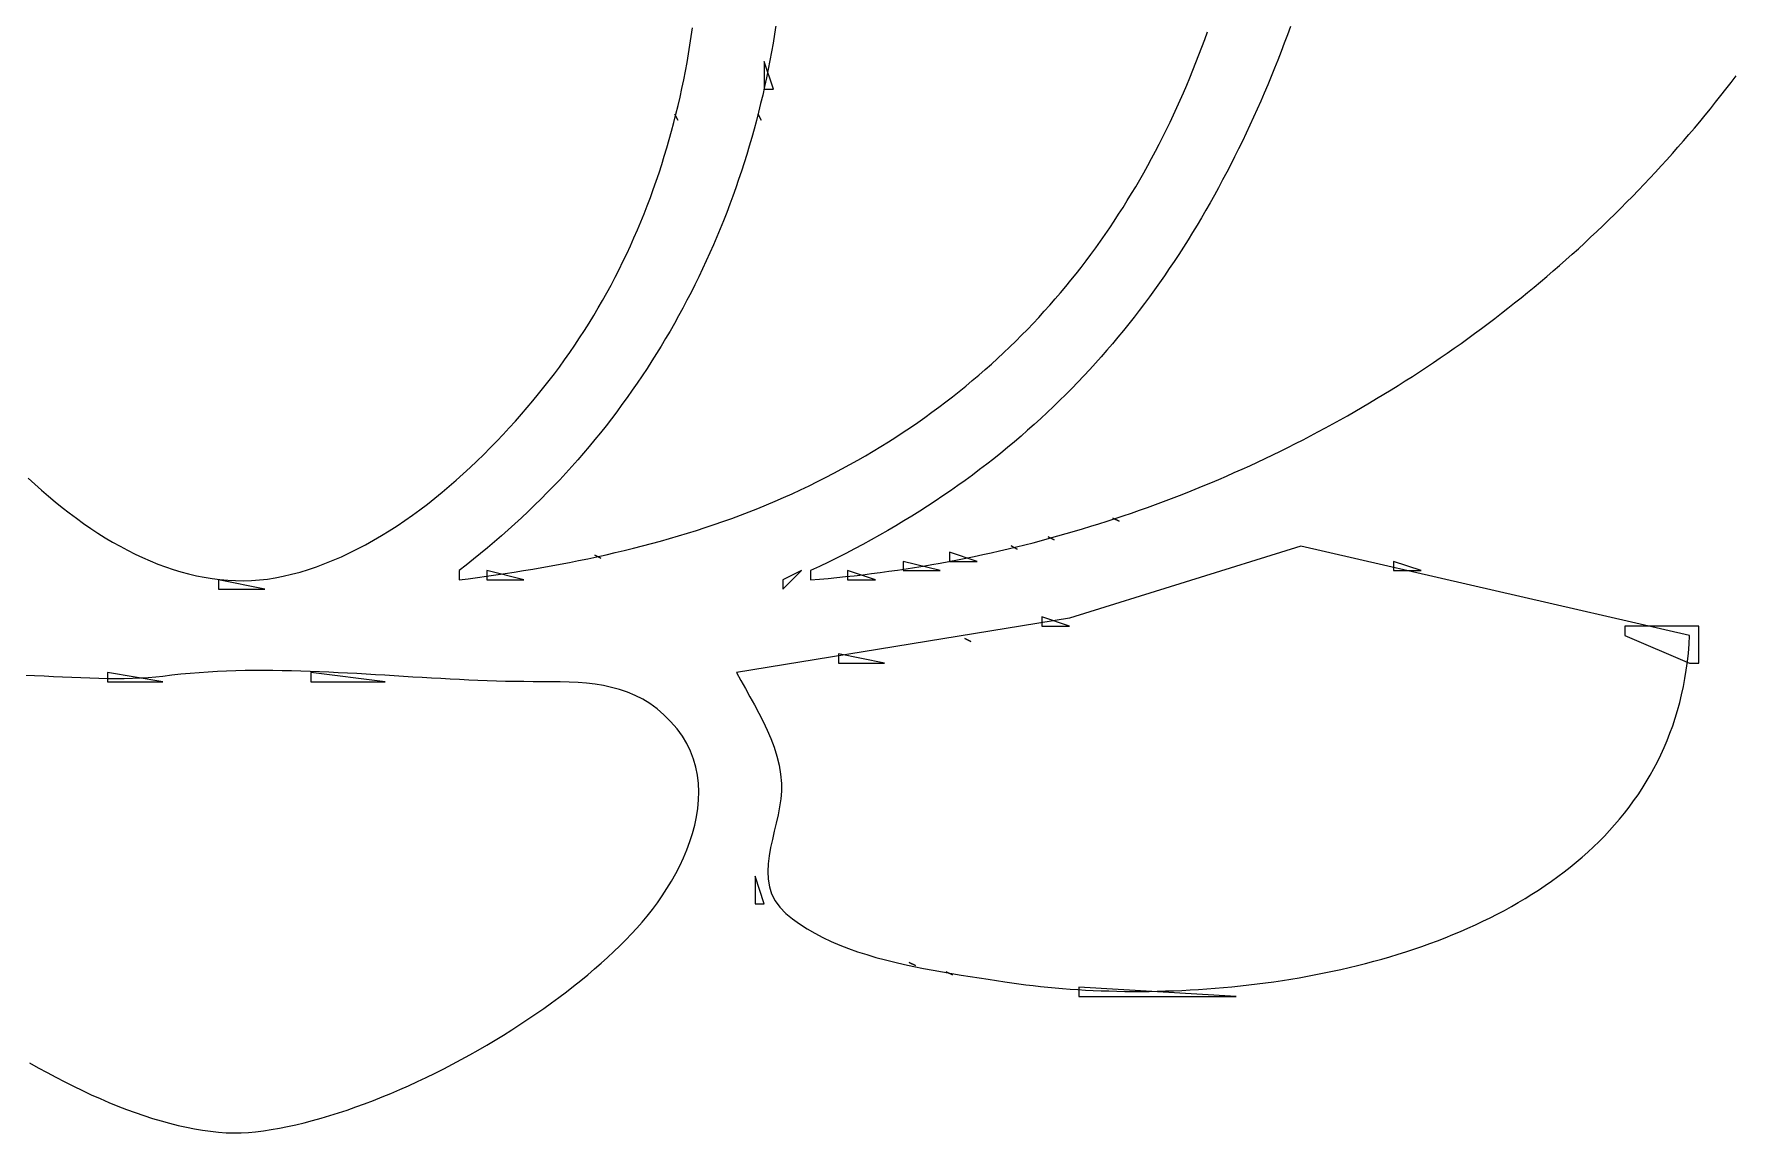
# Model space of a CAD drawing. Header units: millimetres. Extents: x 56222 to 3066687, y -650199 to -121287.
# Drawn here: x 140539.314 to 140542.596, y -185758.267 to -185756.149 of the extents above; entities that cross this region are included whole.
import ezdxf

# ---------------------------------------------------------------- set-up
doc = ezdxf.new("R2010")
doc.units = ezdxf.units.MM
doc.header["$MEASUREMENT"] = 0
doc.layers.add('$TD_AUDIT_GENERATED_(A0BDF17)', color=32, linetype='Continuous', lineweight=30)

msp = doc.modelspace()

# ---------------------------------------------------------------- linework, layer by layer
at = {"layer": '$TD_AUDIT_GENERATED_(A0BDF17)', "linetype": 'Continuous', "lineweight": 25, "ltscale": 2}
for p, q in [((140540.5793, -185756.1708), (140540.5819, -185756.154)), ((140540.5819, -185756.154), (140540.5844, -185756.1372)), ((140540.7424, -185756.1497), (140540.7396, -185756.1665)), ((140540.745, -185756.1328), (140540.7424, -185756.1497)), ((140541.5664, -185756.1746), (140541.5719, -185756.1598)), ((140541.5719, -185756.1598), (140541.5772, -185756.1449)), ((140541.7315, -185756.1507), (140541.7254, -185756.167)), ((140541.7375, -185756.1344), (140541.7315, -185756.1507)), ((140540.5736, -185756.2042), (140540.5765, -185756.1875)), ((140540.5765, -185756.1875), (140540.5793, -185756.1708)), ((140540.7366, -185756.1833), (140540.7335, -185756.2001)), ((140540.7396, -185756.1665), (140540.7366, -185756.1833)), ((140541.5551, -185756.2041), (140541.5608, -185756.1894)), ((140541.5608, -185756.1894), (140541.5664, -185756.1746)), ((140541.7192, -185756.1831), (140541.7129, -185756.1992)), ((140541.7254, -185756.167), (140541.7192, -185756.1831)), ((140540.5672, -185756.2375), (140540.5704, -185756.2209)), ((140540.5704, -185756.2209), (140540.5736, -185756.2042)), ((140540.7227, -185756.2022), (140540.7227, -185756.2557)), ((140540.7406, -185756.2557), (140540.7227, -185756.2022)), ((140540.7303, -185756.2168), (140540.7269, -185756.2335)), ((140540.7335, -185756.2001), (140540.7303, -185756.2168)), ((140541.5434, -185756.2333), (140541.5493, -185756.2187)), ((140541.5493, -185756.2187), (140541.5551, -185756.2041)), ((140541.7065, -185756.2152), (140541.7, -185756.2312)), ((140541.7129, -185756.1992), (140541.7065, -185756.2152)), ((140540.5601, -185756.2706), (140540.5637, -185756.254)), ((140540.5637, -185756.254), (140540.5672, -185756.2375)), ((140540.7233, -185756.2501), (140540.7195, -185756.2667)), ((140540.7227, -185756.2557), (140540.7406, -185756.2557)), ((140540.7269, -185756.2335), (140540.7233, -185756.2501)), ((140541.5311, -185756.2622), (140541.5373, -185756.2478)), ((140541.5373, -185756.2478), (140541.5434, -185756.2333)), ((140541.6934, -185756.247), (140541.6867, -185756.2628)), ((140541.7, -185756.2312), (140541.6934, -185756.247)), ((140542.5671, -185756.2678), (140542.577, -185756.2551)), ((140542.577, -185756.2551), (140542.5869, -185756.2423)), ((140542.5869, -185756.2423), (140542.5966, -185756.2294)), ((140540.5523, -185756.3034), (140540.5563, -185756.287)), ((140540.5563, -185756.287), (140540.5601, -185756.2706)), ((140540.7156, -185756.2832), (140540.7115, -185756.2997)), ((140540.7195, -185756.2667), (140540.7156, -185756.2832)), ((140541.5118, -185756.3051), (140541.5183, -185756.2909)), ((140541.5183, -185756.2909), (140541.5248, -185756.2766)), ((140541.5248, -185756.2766), (140541.5311, -185756.2622)), ((140541.6799, -185756.2784), (140541.673, -185756.294)), ((140541.6867, -185756.2628), (140541.6799, -185756.2784)), ((140542.547, -185756.2931), (140542.5571, -185756.2805)), ((140542.5571, -185756.2805), (140542.5671, -185756.2678)), ((140540.5438, -185756.3361), (140540.5482, -185756.3198)), ((140540.5482, -185756.3198), (140540.5523, -185756.3034)), ((140540.5502, -185756.3033), (140540.5562, -185756.3152)), ((140540.5562, -185756.3152), (140540.5502, -185756.3033)), ((140540.7073, -185756.3161), (140540.7029, -185756.3325)), ((140540.7115, -185756.2997), (140540.7073, -185756.3161)), ((140540.7108, -185756.3033), (140540.7168, -185756.3152)), ((140540.7168, -185756.3152), (140540.7108, -185756.3033)), ((140541.4982, -185756.3333), (140541.5051, -185756.3193)), ((140541.5051, -185756.3193), (140541.5118, -185756.3051)), ((140541.659, -185756.325), (140541.6518, -185756.3403)), ((140541.6661, -185756.3095), (140541.659, -185756.325)), ((140541.673, -185756.294), (140541.6661, -185756.3095)), ((140542.5162, -185756.3305), (140542.5265, -185756.3181)), ((140542.5265, -185756.3181), (140542.5368, -185756.3056)), ((140542.5368, -185756.3056), (140542.547, -185756.2931)), ((140540.5347, -185756.3685), (140540.5393, -185756.3523)), ((140540.5393, -185756.3523), (140540.5438, -185756.3361)), ((140540.6984, -185756.3488), (140540.6936, -185756.3651)), ((140540.7029, -185756.3325), (140540.6984, -185756.3488)), ((140541.4842, -185756.3613), (140541.4913, -185756.3474)), ((140541.4913, -185756.3474), (140541.4982, -185756.3333)), ((140541.6445, -185756.3556), (140541.6371, -185756.3707)), ((140541.6518, -185756.3403), (140541.6445, -185756.3556)), ((140542.4846, -185756.3672), (140542.4952, -185756.355)), ((140542.4952, -185756.355), (140542.5057, -185756.3428)), ((140542.5057, -185756.3428), (140542.5162, -185756.3305)), ((140540.5248, -185756.4007), (140540.5298, -185756.3846)), ((140540.5298, -185756.3846), (140540.5347, -185756.3685)), ((140540.6888, -185756.3813), (140540.6837, -185756.3975)), ((140540.6936, -185756.3651), (140540.6888, -185756.3813)), ((140541.4621, -185756.4027), (140541.4696, -185756.389)), ((140541.4696, -185756.389), (140541.477, -185756.3752)), ((140541.477, -185756.3752), (140541.4842, -185756.3613)), ((140541.6296, -185756.3858), (140541.622, -185756.4008)), ((140541.6371, -185756.3707), (140541.6296, -185756.3858)), ((140542.4632, -185756.3914), (140542.4739, -185756.3793)), ((140542.4739, -185756.3793), (140542.4846, -185756.3672)), ((140540.5142, -185756.4326), (140540.5196, -185756.4167)), ((140540.5196, -185756.4167), (140540.5248, -185756.4007)), ((140540.6785, -185756.4136), (140540.6732, -185756.4296)), ((140540.6837, -185756.3975), (140540.6785, -185756.4136)), ((140541.4468, -185756.4299), (140541.4545, -185756.4164)), ((140541.4545, -185756.4164), (140541.4621, -185756.4027)), ((140541.6143, -185756.4157), (140541.6065, -185756.4305)), ((140541.622, -185756.4008), (140541.6143, -185756.4157)), ((140542.4304, -185756.427), (140542.4414, -185756.4152)), ((140542.4414, -185756.4152), (140542.4523, -185756.4033)), ((140542.4523, -185756.4033), (140542.4632, -185756.3914)), ((140540.5029, -185756.4643), (140540.5086, -185756.4485)), ((140540.5086, -185756.4485), (140540.5142, -185756.4326)), ((140540.6676, -185756.4456), (140540.662, -185756.4615)), ((140540.6732, -185756.4296), (140540.6676, -185756.4456)), ((140541.4227, -185756.4702), (140541.4309, -185756.4568)), ((140541.4309, -185756.4568), (140541.4389, -185756.4434)), ((140541.4389, -185756.4434), (140541.4468, -185756.4299)), ((140541.5986, -185756.4453), (140541.5905, -185756.4599)), ((140541.6065, -185756.4305), (140541.5986, -185756.4453)), ((140542.397, -185756.462), (140542.4082, -185756.4504)), ((140542.4082, -185756.4504), (140542.4193, -185756.4387)), ((140542.4193, -185756.4387), (140542.4304, -185756.427)), ((140540.4908, -185756.4956), (140540.4969, -185756.48)), ((140540.4969, -185756.48), (140540.5029, -185756.4643)), ((140540.6561, -185756.4774), (140540.6501, -185756.4932)), ((140540.662, -185756.4615), (140540.6561, -185756.4774)), ((140541.406, -185756.4966), (140541.4144, -185756.4834)), ((140541.4144, -185756.4834), (140541.4227, -185756.4702)), ((140541.5741, -185756.4889), (140541.5657, -185756.5033)), ((140541.5824, -185756.4745), (140541.5741, -185756.4889)), ((140541.5905, -185756.4599), (140541.5824, -185756.4745)), ((140542.3628, -185756.4963), (140542.3743, -185756.4849)), ((140542.3743, -185756.4849), (140542.3856, -185756.4735)), ((140542.3856, -185756.4735), (140542.397, -185756.462)), ((140540.478, -185756.5267), (140540.4845, -185756.5112)), ((140540.4845, -185756.5112), (140540.4908, -185756.4956)), ((140540.644, -185756.5089), (140540.6376, -185756.5246)), ((140540.6501, -185756.4932), (140540.644, -185756.5089)), ((140541.3887, -185756.5227), (140541.3974, -185756.5097)), ((140541.3974, -185756.5097), (140541.406, -185756.4966)), ((140541.5572, -185756.5176), (140541.5486, -185756.5318)), ((140541.5657, -185756.5033), (140541.5572, -185756.5176)), ((140542.328, -185756.5299), (140542.3397, -185756.5188)), ((140542.3397, -185756.5188), (140542.3513, -185756.5076)), ((140542.3513, -185756.5076), (140542.3628, -185756.4963)), ((140540.4644, -185756.5575), (140540.4713, -185756.5421)), ((140540.4713, -185756.5421), (140540.478, -185756.5267)), ((140540.6311, -185756.5402), (140540.6245, -185756.5557)), ((140540.6376, -185756.5246), (140540.6311, -185756.5402)), ((140541.3617, -185756.5612), (140541.3709, -185756.5484)), ((140541.3709, -185756.5484), (140541.3799, -185756.5356)), ((140541.3799, -185756.5356), (140541.3887, -185756.5227)), ((140541.5399, -185756.5459), (140541.531, -185756.5599)), ((140541.5486, -185756.5318), (140541.5399, -185756.5459)), ((140542.2925, -185756.5629), (140542.3044, -185756.552)), ((140542.3044, -185756.552), (140542.3162, -185756.541)), ((140542.3162, -185756.541), (140542.328, -185756.5299)), ((140540.4426, -185756.603), (140540.45, -185756.5879)), ((140540.45, -185756.5879), (140540.4573, -185756.5727)), ((140540.4573, -185756.5727), (140540.4644, -185756.5575)), ((140540.6107, -185756.5866), (140540.6036, -185756.6019)), ((140540.6177, -185756.5712), (140540.6107, -185756.5866)), ((140540.6245, -185756.5557), (140540.6177, -185756.5712)), ((140541.3335, -185756.5989), (140541.3431, -185756.5864)), ((140541.3431, -185756.5864), (140541.3525, -185756.5738)), ((140541.3525, -185756.5738), (140541.3617, -185756.5612)), ((140541.513, -185756.5876), (140541.5037, -185756.6014)), ((140541.522, -185756.5738), (140541.513, -185756.5876)), ((140541.531, -185756.5599), (140541.522, -185756.5738)), ((140542.2563, -185756.5951), (140542.2684, -185756.5844)), ((140542.2684, -185756.5844), (140542.2805, -185756.5737)), ((140542.2805, -185756.5737), (140542.2925, -185756.5629)), ((140540.4271, -185756.633), (140540.4349, -185756.618)), ((140540.4349, -185756.618), (140540.4426, -185756.603)), ((140540.5963, -185756.6171), (140540.5889, -185756.6323)), ((140540.6036, -185756.6019), (140540.5963, -185756.6171)), ((140541.314, -185756.6235), (140541.3238, -185756.6113)), ((140541.3238, -185756.6113), (140541.3335, -185756.5989)), ((140541.4944, -185756.615), (140541.485, -185756.6286)), ((140541.5037, -185756.6014), (140541.4944, -185756.615)), ((140542.2195, -185756.6266), (140542.2319, -185756.6162)), ((140542.2319, -185756.6162), (140542.2441, -185756.6057)), ((140542.2441, -185756.6057), (140542.2563, -185756.5951)), ((140540.4108, -185756.6626), (140540.419, -185756.6478)), ((140540.419, -185756.6478), (140540.4271, -185756.633)), ((140540.5813, -185756.6473), (140540.5735, -185756.6623)), ((140540.5889, -185756.6323), (140540.5813, -185756.6473)), ((140541.2835, -185756.6598), (140541.2938, -185756.6478)), ((140541.2938, -185756.6478), (140541.304, -185756.6357)), ((140541.304, -185756.6357), (140541.314, -185756.6235)), ((140541.4754, -185756.642), (140541.4657, -185756.6554)), ((140541.485, -185756.6286), (140541.4754, -185756.642)), ((140542.1821, -185756.6574), (140542.1946, -185756.6472)), ((140542.1946, -185756.6472), (140542.2071, -185756.637)), ((140542.2071, -185756.637), (140542.2195, -185756.6266)), ((140540.3937, -185756.6918), (140540.4023, -185756.6772)), ((140540.4023, -185756.6772), (140540.4108, -185756.6626)), ((140540.5656, -185756.6773), (140540.5575, -185756.6921)), ((140540.5735, -185756.6623), (140540.5656, -185756.6773)), ((140541.2518, -185756.6953), (140541.2625, -185756.6836)), ((140541.2625, -185756.6836), (140541.2731, -185756.6717)), ((140541.2731, -185756.6717), (140541.2835, -185756.6598)), ((140541.4458, -185756.6818), (140541.4357, -185756.6949)), ((140541.4558, -185756.6686), (140541.4458, -185756.6818)), ((140541.4657, -185756.6554), (140541.4558, -185756.6686)), ((140542.144, -185756.6875), (140542.1568, -185756.6775)), ((140542.1568, -185756.6775), (140542.1695, -185756.6675)), ((140542.1695, -185756.6675), (140542.1821, -185756.6574)), ((140540.3757, -185756.7206), (140540.3848, -185756.7062)), ((140540.3848, -185756.7062), (140540.3937, -185756.6918)), ((140540.5493, -185756.7069), (140540.5409, -185756.7216)), ((140540.5575, -185756.6921), (140540.5493, -185756.7069)), ((140541.2187, -185756.7298), (140541.2299, -185756.7184)), ((140541.2299, -185756.7184), (140541.2409, -185756.7069)), ((140541.2409, -185756.7069), (140541.2518, -185756.6953)), ((140541.4255, -185756.7078), (140541.4152, -185756.7207)), ((140541.4357, -185756.6949), (140541.4255, -185756.7078)), ((140542.0924, -185756.7264), (140542.1054, -185756.7168)), ((140542.1054, -185756.7168), (140542.1183, -185756.7071)), ((140542.1183, -185756.7071), (140542.1312, -185756.6973)), ((140542.1312, -185756.6973), (140542.144, -185756.6875)), ((140540.3474, -185756.7631), (140540.357, -185756.7491)), ((140540.357, -185756.7491), (140540.3665, -185756.7349)), ((140540.3665, -185756.7349), (140540.3757, -185756.7206)), ((140540.5236, -185756.7507), (140540.5148, -185756.7651)), ((140540.5323, -185756.7361), (140540.5236, -185756.7507)), ((140540.5409, -185756.7216), (140540.5323, -185756.7361)), ((140541.1959, -185756.7523), (140541.2074, -185756.7411)), ((140541.2074, -185756.7411), (140541.2187, -185756.7298)), ((140541.394, -185756.7461), (140541.3833, -185756.7587)), ((140541.4047, -185756.7335), (140541.394, -185756.7461)), ((140541.4152, -185756.7207), (140541.4047, -185756.7335)), ((140542.0529, -185756.7547), (140542.0662, -185756.7454)), ((140542.0662, -185756.7454), (140542.0793, -185756.7359)), ((140542.0793, -185756.7359), (140542.0924, -185756.7264)), ((140540.3274, -185756.791), (140540.3375, -185756.7771)), ((140540.3375, -185756.7771), (140540.3474, -185756.7631)), ((140540.5057, -185756.7794), (140540.4965, -185756.7936)), ((140540.5148, -185756.7651), (140540.5057, -185756.7794)), ((140541.1605, -185756.7853), (140541.1724, -185756.7744)), ((140541.1724, -185756.7744), (140541.1842, -185756.7634)), ((140541.1842, -185756.7634), (140541.1959, -185756.7523)), ((140541.3613, -185756.7836), (140541.3502, -185756.7959)), ((140541.3724, -185756.7712), (140541.3613, -185756.7836)), ((140541.3833, -185756.7587), (140541.3724, -185756.7712)), ((140541.9995, -185756.7913), (140542.0129, -185756.7823)), ((140542.0129, -185756.7823), (140542.0263, -185756.7732)), ((140542.0263, -185756.7732), (140542.0397, -185756.764)), ((140542.0397, -185756.764), (140542.0529, -185756.7547)), ((140540.2977, -185756.8299), (140540.3079, -185756.8168)), ((140540.3079, -185756.8168), (140540.3178, -185756.8039)), ((140540.3178, -185756.8039), (140540.3274, -185756.791)), ((140540.4872, -185756.8078), (140540.4777, -185756.8219)), ((140540.4965, -185756.7936), (140540.4872, -185756.8078)), ((140541.1111, -185756.8278), (140541.1237, -185756.8173)), ((140541.1237, -185756.8173), (140541.1361, -185756.8068)), ((140541.1361, -185756.8068), (140541.1484, -185756.7961)), ((140541.1484, -185756.7961), (140541.1605, -185756.7853)), ((140541.3389, -185756.808), (140541.3274, -185756.8201)), ((140541.3502, -185756.7959), (140541.3389, -185756.808)), ((140541.945, -185756.8265), (140541.9587, -185756.8179)), ((140541.9587, -185756.8179), (140541.9724, -185756.8091)), ((140541.9724, -185756.8091), (140541.986, -185756.8003)), ((140541.986, -185756.8003), (140541.9995, -185756.7913)), ((140540.2764, -185756.856), (140540.2872, -185756.8429)), ((140540.2872, -185756.8429), (140540.2977, -185756.8299)), ((140540.4582, -185756.8497), (140540.4482, -185756.8635)), ((140540.468, -185756.8358), (140540.4582, -185756.8497)), ((140540.4777, -185756.8219), (140540.468, -185756.8358)), ((140541.0724, -185756.8584), (140541.0854, -185756.8483)), ((140541.0854, -185756.8483), (140541.0983, -185756.8381)), ((140541.0983, -185756.8381), (140541.1111, -185756.8278)), ((140541.3041, -185756.844), (140541.2922, -185756.8557)), ((140541.3158, -185756.8321), (140541.3041, -185756.844)), ((140541.3274, -185756.8201), (140541.3158, -185756.8321)), ((140541.9035, -185756.852), (140541.9174, -185756.8436)), ((140541.9174, -185756.8436), (140541.9312, -185756.8351)), ((140541.9312, -185756.8351), (140541.945, -185756.8265)), ((140540.2427, -185756.8953), (140540.2542, -185756.8822)), ((140540.2542, -185756.8822), (140540.2654, -185756.8691)), ((140540.2654, -185756.8691), (140540.2764, -185756.856)), ((140540.4381, -185756.8771), (140540.4278, -185756.8907)), ((140540.4482, -185756.8635), (140540.4381, -185756.8771)), ((140541.0322, -185756.8881), (140541.0458, -185756.8783)), ((140541.0458, -185756.8783), (140541.0591, -185756.8684)), ((140541.0591, -185756.8684), (140541.0724, -185756.8584)), ((140541.268, -185756.8789), (140541.2556, -185756.8904)), ((140541.2801, -185756.8674), (140541.268, -185756.8789)), ((140541.2922, -185756.8557), (140541.2801, -185756.8674)), ((140541.8474, -185756.8848), (140541.8615, -185756.8767)), ((140541.8615, -185756.8767), (140541.8756, -185756.8686)), ((140541.8756, -185756.8686), (140541.8896, -185756.8603)), ((140541.8896, -185756.8603), (140541.9035, -185756.852)), ((140540.2189, -185756.9213), (140540.2309, -185756.9083)), ((140540.2309, -185756.9083), (140540.2427, -185756.8953)), ((140540.4174, -185756.9042), (140540.4068, -185756.9176)), ((140540.4278, -185756.8907), (140540.4174, -185756.9042)), ((140540.9906, -185756.9167), (140541.0046, -185756.9073)), ((140541.0046, -185756.9073), (140541.0185, -185756.8977)), ((140541.0185, -185756.8977), (140541.0322, -185756.8881)), ((140541.2305, -185756.913), (140541.2178, -185756.9242)), ((140541.2432, -185756.9018), (140541.2305, -185756.913)), ((140541.2556, -185756.8904), (140541.2432, -185756.9018)), ((140541.776, -185756.9237), (140541.7903, -185756.9161)), ((140541.7903, -185756.9161), (140541.8047, -185756.9084)), ((140541.8047, -185756.9084), (140541.819, -185756.9006)), ((140541.819, -185756.9006), (140541.8332, -185756.8927)), ((140541.8332, -185756.8927), (140541.8474, -185756.8848)), ((140540.1815, -185756.9597), (140540.1942, -185756.947)), ((140540.1942, -185756.947), (140540.2067, -185756.9342)), ((140540.2067, -185756.9342), (140540.2189, -185756.9213)), ((140540.3851, -185756.944), (140540.374, -185756.9571)), ((140540.396, -185756.9308), (140540.3851, -185756.944)), ((140540.4068, -185756.9176), (140540.396, -185756.9308)), ((140540.9327, -185756.9531), (140540.9475, -185756.9442)), ((140540.9475, -185756.9442), (140540.962, -185756.9351)), ((140540.962, -185756.9351), (140540.9764, -185756.926)), ((140540.9764, -185756.926), (140540.9906, -185756.9167)), ((140541.1918, -185756.9461), (140541.1785, -185756.9569)), ((140541.2049, -185756.9352), (140541.1918, -185756.9461)), ((140541.2178, -185756.9242), (140541.2049, -185756.9352)), ((140541.7178, -185756.9532), (140541.7324, -185756.9459)), ((140541.7324, -185756.9459), (140541.747, -185756.9386)), ((140541.747, -185756.9386), (140541.7615, -185756.9312)), ((140541.7615, -185756.9312), (140541.776, -185756.9237)), ((140540.1555, -185756.9846), (140540.1686, -185756.9722)), ((140540.1686, -185756.9722), (140540.1815, -185756.9597)), ((140540.3628, -185756.97), (140540.3514, -185756.9829)), ((140540.374, -185756.9571), (140540.3628, -185756.97)), ((140540.8722, -185756.9875), (140540.8876, -185756.9791)), ((140540.8876, -185756.9791), (140540.9028, -185756.9706)), ((140540.9028, -185756.9706), (140540.9179, -185756.9619)), ((140540.9179, -185756.9619), (140540.9327, -185756.9531)), ((140541.1516, -185756.9783), (140541.1379, -185756.9888)), ((140541.1652, -185756.9677), (140541.1516, -185756.9783)), ((140541.1785, -185756.9569), (140541.1652, -185756.9677)), ((140541.644, -185756.9879), (140541.6588, -185756.9812)), ((140541.6588, -185756.9812), (140541.6736, -185756.9743)), ((140541.6736, -185756.9743), (140541.6884, -185756.9674)), ((140541.6884, -185756.9674), (140541.7031, -185756.9603)), ((140541.7031, -185756.9603), (140541.7178, -185756.9532)), ((140539.303, -185757.005), (140539.3159, -185757.0169)), ((140540.115, -185757.0208), (140540.1287, -185757.0089)), ((140540.1287, -185757.0089), (140540.1422, -185756.9969)), ((140540.1422, -185756.9969), (140540.1555, -185756.9846)), ((140540.3281, -185757.0082), (140540.3163, -185757.0207)), ((140540.3398, -185756.9956), (140540.3281, -185757.0082)), ((140540.3514, -185756.9829), (140540.3398, -185756.9956)), ((140540.8089, -185757.0199), (140540.825, -185757.012)), ((140540.825, -185757.012), (140540.8409, -185757.0039)), ((140540.8409, -185757.0039), (140540.8566, -185756.9958)), ((140540.8566, -185756.9958), (140540.8722, -185756.9875)), ((140541.11, -185757.0095), (140541.0959, -185757.0196)), ((140541.1241, -185756.9992), (140541.11, -185757.0095)), ((140541.1379, -185756.9888), (140541.1241, -185756.9992)), ((140541.5688, -185757.0203), (140541.584, -185757.014)), ((140541.584, -185757.014), (140541.599, -185757.0077)), ((140541.599, -185757.0077), (140541.6141, -185757.0012)), ((140541.6141, -185757.0012), (140541.629, -185756.9946)), ((140541.629, -185756.9946), (140541.644, -185756.9879)), ((140539.3159, -185757.0169), (140539.3289, -185757.0286)), ((140539.3289, -185757.0286), (140539.3421, -185757.04)), ((140539.3421, -185757.04), (140539.3554, -185757.0511)), ((140540.0729, -185757.0551), (140540.0871, -185757.0439)), ((140540.0871, -185757.0439), (140540.1012, -185757.0325)), ((140540.1012, -185757.0325), (140540.115, -185757.0208)), ((140540.2921, -185757.0454), (140540.2798, -185757.0576)), ((140540.3042, -185757.0331), (140540.2921, -185757.0454)), ((140540.3163, -185757.0207), (140540.3042, -185757.0331)), ((140540.7434, -185757.0498), (140540.7599, -185757.0426)), ((140540.7599, -185757.0426), (140540.7762, -185757.0353)), ((140540.7762, -185757.0353), (140540.7927, -185757.0276)), ((140540.7927, -185757.0276), (140540.8089, -185757.0199)), ((140541.067, -185757.0396), (140541.0523, -185757.0495)), ((140541.0815, -185757.0297), (140541.067, -185757.0396)), ((140541.0959, -185757.0196), (140541.0815, -185757.0297)), ((140541.4925, -185757.0503), (140541.5079, -185757.0445)), ((140541.5079, -185757.0445), (140541.5232, -185757.0386)), ((140541.5232, -185757.0386), (140541.5384, -185757.0326)), ((140541.5384, -185757.0326), (140541.5537, -185757.0265)), ((140541.5537, -185757.0265), (140541.5688, -185757.0203)), ((140539.3554, -185757.0511), (140539.3688, -185757.0619)), ((140539.3688, -185757.0619), (140539.3823, -185757.0724)), ((140539.3823, -185757.0724), (140539.396, -185757.0826)), ((140540.0293, -185757.0869), (140540.044, -185757.0766)), ((140540.044, -185757.0766), (140540.0585, -185757.066)), ((140540.0585, -185757.066), (140540.0729, -185757.0551)), ((140540.2673, -185757.0697), (140540.2546, -185757.0816)), ((140540.2798, -185757.0576), (140540.2673, -185757.0697)), ((140540.6599, -185757.0828), (140540.6767, -185757.0766)), ((140540.6767, -185757.0766), (140540.6935, -185757.0702)), ((140540.6935, -185757.0702), (140540.7102, -185757.0636)), ((140540.7102, -185757.0636), (140540.7269, -185757.0568)), ((140540.7269, -185757.0568), (140540.7434, -185757.0498)), ((140541.0074, -185757.0783), (140540.992, -185757.0877)), ((140541.0225, -185757.0688), (140541.0074, -185757.0783)), ((140541.0375, -185757.0592), (140541.0225, -185757.0688)), ((140541.0523, -185757.0495), (140541.0375, -185757.0592)), ((140541.3994, -185757.0831), (140541.415, -185757.0779)), ((140541.415, -185757.0779), (140541.4306, -185757.0726)), ((140541.4306, -185757.0726), (140541.4462, -185757.0672)), ((140541.4462, -185757.0672), (140541.4617, -185757.0616)), ((140541.4617, -185757.0616), (140541.4771, -185757.056)), ((140541.4771, -185757.056), (140541.4925, -185757.0503)), ((140539.396, -185757.0826), (140539.4098, -185757.0925)), ((140539.4098, -185757.0925), (140539.4237, -185757.1021)), ((140539.4237, -185757.1021), (140539.4377, -185757.1113)), ((140539.4377, -185757.1113), (140539.4518, -185757.1201)), ((140539.9844, -185757.116), (140539.9995, -185757.1066)), ((140539.9995, -185757.1066), (140540.0145, -185757.097)), ((140540.0145, -185757.097), (140540.0293, -185757.0869)), ((140540.2289, -185757.1051), (140540.2158, -185757.1167)), ((140540.2418, -185757.0934), (140540.2289, -185757.1051)), ((140540.2546, -185757.0816), (140540.2418, -185757.0934)), ((140540.5573, -185757.1166), (140540.5745, -185757.1114)), ((140540.5745, -185757.1114), (140540.5917, -185757.106)), ((140540.5917, -185757.106), (140540.6088, -185757.1005)), ((140540.6088, -185757.1005), (140540.6259, -185757.0947)), ((140540.6259, -185757.0947), (140540.6429, -185757.0889)), ((140540.6429, -185757.0889), (140540.6599, -185757.0828)), ((140540.9608, -185757.1062), (140540.945, -185757.1152)), ((140540.9765, -185757.097), (140540.9608, -185757.1062)), ((140540.992, -185757.0877), (140540.9765, -185757.097)), ((140541.2889, -185757.1167), (140541.3048, -185757.1122)), ((140541.3048, -185757.1122), (140541.3207, -185757.1076)), ((140541.3207, -185757.1076), (140541.3365, -185757.1029)), ((140541.3365, -185757.1029), (140541.3523, -185757.0981)), ((140541.3523, -185757.0981), (140541.368, -185757.0932)), ((140541.368, -185757.0932), (140541.3838, -185757.0882)), ((140541.3838, -185757.0882), (140541.3994, -185757.0831)), ((140541.3948, -185757.0824), (140541.4067, -185757.0883)), ((140541.4067, -185757.0883), (140541.3948, -185757.0824)), ((140539.4518, -185757.1201), (140539.466, -185757.1286)), ((140539.466, -185757.1286), (140539.4803, -185757.1366)), ((140539.4803, -185757.1366), (140539.4946, -185757.1443)), ((140539.4946, -185757.1443), (140539.5091, -185757.1516)), ((140539.9227, -185757.1494), (140539.9383, -185757.1417)), ((140539.9383, -185757.1417), (140539.9538, -185757.1335)), ((140539.9538, -185757.1335), (140539.9691, -185757.1249)), ((140539.9691, -185757.1249), (140539.9844, -185757.116)), ((140540.1891, -185757.1395), (140540.1755, -185757.1507)), ((140540.2025, -185757.1281), (140540.1891, -185757.1395)), ((140540.2158, -185757.1167), (140540.2025, -185757.1281)), ((140540.4352, -185757.1488), (140540.4527, -185757.1446)), ((140540.4527, -185757.1446), (140540.4703, -185757.1403)), ((140540.4703, -185757.1403), (140540.4878, -185757.1359)), ((140540.4878, -185757.1359), (140540.5052, -185757.1313)), ((140540.5052, -185757.1313), (140540.5226, -185757.1265)), ((140540.5226, -185757.1265), (140540.54, -185757.1216)), ((140540.54, -185757.1216), (140540.5573, -185757.1166)), ((140540.8964, -185757.1417), (140540.8799, -185757.1503)), ((140540.9128, -185757.133), (140540.8964, -185757.1417)), ((140540.929, -185757.1242), (140540.9128, -185757.133)), ((140540.945, -185757.1152), (140540.929, -185757.1242)), ((140541.1602, -185757.149), (140541.1764, -185757.1454)), ((140541.1764, -185757.1454), (140541.1926, -185757.1416)), ((140541.1926, -185757.1416), (140541.2087, -185757.1377)), ((140541.1985, -185757.1359), (140541.2104, -185757.1419)), ((140541.2104, -185757.1419), (140541.1985, -185757.1359)), ((140541.2087, -185757.1377), (140541.2248, -185757.1337)), ((140541.2248, -185757.1337), (140541.2409, -185757.1296)), ((140541.2409, -185757.1296), (140541.2569, -185757.1254)), ((140541.2569, -185757.1254), (140541.2729, -185757.1211)), ((140541.2699, -185757.1181), (140541.2818, -185757.124)), ((140541.2818, -185757.124), (140541.2699, -185757.1181)), ((140541.2729, -185757.1211), (140541.2889, -185757.1167)), ((140541.7576, -185757.1363), (140541.3115, -185757.275)), ((140542.507, -185757.3084), (140541.7576, -185757.1363)), ((140539.5091, -185757.1516), (140539.5237, -185757.1584)), ((140539.5237, -185757.1584), (140539.5383, -185757.1648)), ((140539.5383, -185757.1648), (140539.553, -185757.1708)), ((140539.553, -185757.1708), (140539.5677, -185757.1763)), ((140539.5677, -185757.1763), (140539.5826, -185757.1813)), ((140539.8434, -185757.1814), (140539.8594, -185757.1759)), ((140539.8594, -185757.1759), (140539.8754, -185757.17)), ((140539.8754, -185757.17), (140539.8913, -185757.1636)), ((140539.8913, -185757.1636), (140539.907, -185757.1568)), ((140539.907, -185757.1568), (140539.9227, -185757.1494)), ((140540.1479, -185757.1727), (140540.1339, -185757.1835)), ((140540.1618, -185757.1617), (140540.1479, -185757.1727)), ((140540.1755, -185757.1507), (140540.1618, -185757.1617)), ((140540.276, -185757.1805), (140540.2937, -185757.1775)), ((140540.2937, -185757.1775), (140540.3115, -185757.1743)), ((140540.3115, -185757.1743), (140540.3292, -185757.171)), ((140540.3292, -185757.171), (140540.3469, -185757.1676)), ((140540.3469, -185757.1676), (140540.3646, -185757.1641)), ((140540.3646, -185757.1641), (140540.3823, -185757.1605)), ((140540.3823, -185757.1605), (140540.3999, -185757.1567)), ((140540.3956, -185757.1538), (140540.4075, -185757.1597)), ((140540.4075, -185757.1597), (140540.3956, -185757.1538)), ((140540.3999, -185757.1567), (140540.4176, -185757.1528)), ((140540.4176, -185757.1528), (140540.4352, -185757.1488)), ((140540.8292, -185757.1754), (140540.8119, -185757.1835)), ((140540.8463, -185757.1671), (140540.8292, -185757.1754)), ((140540.8632, -185757.1588), (140540.8463, -185757.1671)), ((140540.8799, -185757.1503), (140540.8632, -185757.1588)), ((140540.9903, -185757.1657), (140540.9903, -185757.1835)), ((140541.0617, -185757.1835), (140540.9903, -185757.1657)), ((140540.996, -185757.1799), (140541.0126, -185757.1773)), ((140541.0126, -185757.1773), (140541.0291, -185757.1746)), ((140541.0291, -185757.1746), (140541.0456, -185757.1718)), ((140541.0456, -185757.1718), (140541.0621, -185757.1689)), ((140541.0621, -185757.1689), (140541.0785, -185757.1658)), ((140541.0785, -185757.1658), (140541.0949, -185757.1627)), ((140541.0796, -185757.1478), (140541.0796, -185757.1657)), ((140541.1331, -185757.1657), (140541.0796, -185757.1478)), ((140541.0796, -185757.1657), (140541.1331, -185757.1657)), ((140541.0949, -185757.1627), (140541.1113, -185757.1594)), ((140541.1113, -185757.1594), (140541.1276, -185757.1561)), ((140541.1276, -185757.1561), (140541.1439, -185757.1526)), ((140541.1439, -185757.1526), (140541.1602, -185757.149)), ((140541.936, -185757.1657), (140541.936, -185757.1835)), ((140541.9895, -185757.1835), (140541.936, -185757.1657)), ((140539.5826, -185757.1813), (140539.5975, -185757.1858)), ((140539.5975, -185757.1858), (140539.6124, -185757.1898)), ((140539.6124, -185757.1898), (140539.6274, -185757.1933)), ((140539.6274, -185757.1933), (140539.6425, -185757.1963)), ((140539.6425, -185757.1963), (140539.6576, -185757.1987)), ((140539.6576, -185757.1987), (140539.6727, -185757.2006)), ((140539.67, -185757.2013), (140539.67, -185757.2192)), ((140539.7592, -185757.2192), (140539.67, -185757.2013)), ((140539.6727, -185757.2006), (140539.6879, -185757.202)), ((140539.6879, -185757.202), (140539.7031, -185757.2027)), ((140539.7031, -185757.2027), (140539.7184, -185757.2029)), ((140539.7184, -185757.2029), (140539.7337, -185757.2024)), ((140539.7337, -185757.2024), (140539.7489, -185757.2014)), ((140539.7489, -185757.2014), (140539.7643, -185757.1997)), ((140539.7643, -185757.1997), (140539.7796, -185757.1974)), ((140539.7796, -185757.1974), (140539.7949, -185757.1944)), ((140539.7949, -185757.1944), (140539.8111, -185757.1906)), ((140539.8111, -185757.1906), (140539.8273, -185757.1862)), ((140539.8273, -185757.1862), (140539.8434, -185757.1814)), ((140540.1339, -185757.1835), (140540.1339, -185757.2013)), ((140540.1339, -185757.2013), (140540.1516, -185757.1991)), ((140540.1516, -185757.1991), (140540.1694, -185757.1967)), ((140540.1694, -185757.1967), (140540.1871, -185757.1942)), ((140540.1871, -185757.1942), (140540.2049, -185757.1917)), ((140540.1874, -185757.1835), (140540.1874, -185757.2013)), ((140540.2588, -185757.2013), (140540.1874, -185757.1835)), ((140540.1874, -185757.2013), (140540.2588, -185757.2013)), ((140540.2049, -185757.1917), (140540.2227, -185757.189)), ((140540.2227, -185757.189), (140540.2404, -185757.1863)), ((140540.2404, -185757.1863), (140540.2582, -185757.1835)), ((140540.2582, -185757.1835), (140540.276, -185757.1805)), ((140540.7941, -185757.1835), (140540.7584, -185757.2013)), ((140540.7584, -185757.2192), (140540.7941, -185757.1835)), ((140540.7584, -185757.2013), (140540.7584, -185757.2192)), ((140540.8119, -185757.1835), (140540.8119, -185757.2013)), ((140540.8119, -185757.2013), (140540.8288, -185757.2)), ((140540.8288, -185757.2), (140540.8457, -185757.1984)), ((140540.8457, -185757.1984), (140540.8625, -185757.1968)), ((140540.8625, -185757.1968), (140540.8793, -185757.1951)), ((140540.8793, -185757.1951), (140540.896, -185757.1933)), ((140540.8833, -185757.1835), (140540.8833, -185757.2013)), ((140540.9368, -185757.2013), (140540.8833, -185757.1835)), ((140540.8833, -185757.2013), (140540.9368, -185757.2013)), ((140540.896, -185757.1933), (140540.9128, -185757.1913)), ((140540.9128, -185757.1913), (140540.9295, -185757.1893)), ((140540.9295, -185757.1893), (140540.9462, -185757.1871)), ((140540.9462, -185757.1871), (140540.9628, -185757.1848)), ((140540.9628, -185757.1848), (140540.9795, -185757.1824)), ((140540.9795, -185757.1824), (140540.996, -185757.1799)), ((140540.9903, -185757.1835), (140541.0617, -185757.1835)), ((140541.936, -185757.1835), (140541.9895, -185757.1835)), ((140539.67, -185757.2192), (140539.7592, -185757.2192)), ((140541.3115, -185757.275), (140540.6692, -185757.3798)), ((140541.258, -185757.2727), (140541.258, -185757.2906)), ((140541.3115, -185757.2906), (140541.258, -185757.2727)), ((140541.258, -185757.2906), (140541.3115, -185757.2906)), ((140542.3821, -185757.2906), (140542.3821, -185757.3084)), ((140542.5248, -185757.2906), (140542.3821, -185757.2906)), ((140542.3821, -185757.3084), (140542.507, -185757.3619)), ((140542.506, -185757.3255), (140542.507, -185757.3084)), ((140542.5248, -185757.3619), (140542.5248, -185757.2906)), ((140541.1093, -185757.3143), (140541.1212, -185757.3203)), ((140541.1212, -185757.3203), (140541.1093, -185757.3143)), ((140542.5028, -185757.3588), (140542.5046, -185757.3423)), ((140542.5046, -185757.3423), (140542.506, -185757.3255)), ((140540.8655, -185757.3441), (140540.8655, -185757.3619)), ((140540.9547, -185757.3619), (140540.8655, -185757.3441)), ((140540.8655, -185757.3619), (140540.9547, -185757.3619)), ((140542.4979, -185757.3912), (140542.5005, -185757.3751)), ((140542.5005, -185757.3751), (140542.5028, -185757.3588)), ((140542.507, -185757.3619), (140542.5248, -185757.3619)), ((140539.3156, -185757.3863), (140539.2975, -185757.3855)), ((140539.3337, -185757.3871), (140539.3156, -185757.3863)), ((140539.3518, -185757.3879), (140539.3337, -185757.3871)), ((140539.3696, -185757.3888), (140539.3518, -185757.3879)), ((140539.3873, -185757.3896), (140539.3696, -185757.3888)), ((140539.4048, -185757.3903), (140539.3873, -185757.3896)), ((140539.4221, -185757.3909), (140539.4048, -185757.3903)), ((140539.4392, -185757.3915), (140539.4221, -185757.3909)), ((140539.4559, -185757.3918), (140539.4392, -185757.3915)), ((140539.4559, -185757.3798), (140539.4559, -185757.3976)), ((140539.563, -185757.3976), (140539.4559, -185757.3798)), ((140539.4724, -185757.392), (140539.4559, -185757.3918)), ((140539.4559, -185757.3976), (140539.563, -185757.3976)), ((140539.4885, -185757.3919), (140539.4724, -185757.392)), ((140539.5042, -185757.3916), (140539.4885, -185757.3919)), ((140539.5196, -185757.3911), (140539.5042, -185757.3916)), ((140539.5345, -185757.3902), (140539.5196, -185757.3911)), ((140539.549, -185757.3889), (140539.5345, -185757.3902)), ((140539.563, -185757.3873), (140539.549, -185757.3889)), ((140539.5803, -185757.3852), (140539.563, -185757.3873)), ((140539.5978, -185757.3833), (140539.5803, -185757.3852)), ((140539.6153, -185757.3817), (140539.5978, -185757.3833)), ((140539.6328, -185757.3802), (140539.6153, -185757.3817)), ((140539.6505, -185757.3791), (140539.6328, -185757.3802)), ((140539.6681, -185757.3781), (140539.6505, -185757.3791)), ((140539.6858, -185757.3773), (140539.6681, -185757.3781)), ((140539.7036, -185757.3767), (140539.6858, -185757.3773)), ((140539.7213, -185757.3763), (140539.7036, -185757.3767)), ((140539.7392, -185757.3761), (140539.7213, -185757.3763)), ((140539.757, -185757.3761), (140539.7392, -185757.3761)), ((140539.7749, -185757.3762), (140539.757, -185757.3761)), ((140539.7928, -185757.3764), (140539.7749, -185757.3762)), ((140539.8108, -185757.3768), (140539.7928, -185757.3764)), ((140539.8287, -185757.3772), (140539.8108, -185757.3768)), ((140539.8467, -185757.3778), (140539.8287, -185757.3772)), ((140539.8647, -185757.3785), (140539.8467, -185757.3778)), ((140539.8484, -185757.3798), (140539.8484, -185757.3976)), ((140539.9912, -185757.3976), (140539.8484, -185757.3798)), ((140539.8484, -185757.3976), (140539.9912, -185757.3976)), ((140539.8828, -185757.3793), (140539.8647, -185757.3785)), ((140539.9008, -185757.3802), (140539.8828, -185757.3793)), ((140539.9188, -185757.3811), (140539.9008, -185757.3802)), ((140539.9369, -185757.3821), (140539.9188, -185757.3811)), ((140539.9549, -185757.3831), (140539.9369, -185757.3821)), ((140539.9729, -185757.3841), (140539.9549, -185757.3831)), ((140539.991, -185757.3852), (140539.9729, -185757.3841)), ((140540.009, -185757.3863), (140539.991, -185757.3852)), ((140540.027, -185757.3875), (140540.009, -185757.3863)), ((140540.045, -185757.3886), (140540.027, -185757.3875)), ((140540.063, -185757.3896), (140540.045, -185757.3886)), ((140540.081, -185757.3907), (140540.063, -185757.3896)), ((140540.0989, -185757.3917), (140540.081, -185757.3907)), ((140540.1169, -185757.3927), (140540.0989, -185757.3917)), ((140540.1348, -185757.3936), (140540.1169, -185757.3927)), ((140540.1526, -185757.3945), (140540.1348, -185757.3936)), ((140540.1705, -185757.3952), (140540.1526, -185757.3945)), ((140540.1883, -185757.3959), (140540.1705, -185757.3952)), ((140540.206, -185757.3965), (140540.1883, -185757.3959)), ((140540.2238, -185757.397), (140540.206, -185757.3965)), ((140540.2414, -185757.3973), (140540.2238, -185757.397)), ((140540.2591, -185757.3975), (140540.2414, -185757.3973)), ((140540.2767, -185757.3976), (140540.2591, -185757.3975)), ((140540.2944, -185757.3976), (140540.2767, -185757.3976)), ((140540.312, -185757.3977), (140540.2944, -185757.3976)), ((140540.3293, -185757.398), (140540.312, -185757.3977)), ((140540.3465, -185757.3985), (140540.3293, -185757.398)), ((140540.3634, -185757.3994), (140540.3465, -185757.3985)), ((140540.38, -185757.4007), (140540.3634, -185757.3994)), ((140540.3964, -185757.4026), (140540.38, -185757.4007)), ((140540.4124, -185757.4052), (140540.3964, -185757.4026)), ((140540.4282, -185757.4086), (140540.4124, -185757.4052)), ((140540.4437, -185757.4127), (140540.4282, -185757.4086)), ((140540.6692, -185757.3798), (140540.6776, -185757.3954)), ((140540.6776, -185757.3954), (140540.6862, -185757.411)), ((140542.4916, -185757.4226), (140542.495, -185757.407)), ((140542.495, -185757.407), (140542.4979, -185757.3912)), ((140540.4588, -185757.4179), (140540.4437, -185757.4127)), ((140540.4736, -185757.424), (140540.4588, -185757.4179)), ((140540.4881, -185757.4314), (140540.4736, -185757.424)), ((140540.5021, -185757.4399), (140540.4881, -185757.4314)), ((140540.5158, -185757.4498), (140540.5021, -185757.4399)), ((140540.6862, -185757.411), (140540.695, -185757.4267)), ((140540.695, -185757.4267), (140540.7037, -185757.4425)), ((140542.4837, -185757.453), (140542.4879, -185757.4379)), ((140542.4879, -185757.4379), (140542.4916, -185757.4226)), ((140540.5291, -185757.4612), (140540.5158, -185757.4498)), ((140540.542, -185757.474), (140540.5291, -185757.4612)), ((140540.5544, -185757.4885), (140540.542, -185757.474)), ((140540.7037, -185757.4425), (140540.7122, -185757.4585)), ((140540.7122, -185757.4585), (140540.7204, -185757.4746)), ((140542.4744, -185757.4824), (140542.4793, -185757.4678)), ((140542.4793, -185757.4678), (140542.4837, -185757.453)), ((140540.5646, -185757.5025), (140540.5544, -185757.4885)), ((140540.5733, -185757.517), (140540.5646, -185757.5025)), ((140540.7204, -185757.4746), (140540.7281, -185757.4909)), ((140540.7281, -185757.4909), (140540.7352, -185757.5073)), ((140542.4637, -185757.5109), (140542.4692, -185757.4967)), ((140542.4692, -185757.4967), (140542.4744, -185757.4824)), ((140540.5804, -185757.5318), (140540.5733, -185757.517)), ((140540.5862, -185757.5469), (140540.5804, -185757.5318)), ((140540.7352, -185757.5073), (140540.7415, -185757.5241)), ((140540.7415, -185757.5241), (140540.7469, -185757.5411)), ((140542.445, -185757.5518), (140542.4516, -185757.5384)), ((140542.4516, -185757.5384), (140542.4578, -185757.5247)), ((140542.4578, -185757.5247), (140542.4637, -185757.5109)), ((140540.5906, -185757.5622), (140540.5862, -185757.5469)), ((140540.5937, -185757.5778), (140540.5906, -185757.5622)), ((140540.7469, -185757.5411), (140540.7511, -185757.5583)), ((140540.7511, -185757.5583), (140540.7542, -185757.5759)), ((140542.431, -185757.5779), (140542.4382, -185757.565)), ((140542.4382, -185757.565), (140542.445, -185757.5518)), ((140540.5956, -185757.5936), (140540.5937, -185757.5778)), ((140540.5963, -185757.6096), (140540.5956, -185757.5936)), ((140540.7542, -185757.5759), (140540.7558, -185757.5939)), ((140540.7558, -185757.5939), (140540.7558, -185757.6085)), ((140542.4075, -185757.6154), (140542.4156, -185757.6032)), ((140542.4156, -185757.6032), (140542.4235, -185757.5907)), ((140542.4235, -185757.5907), (140542.431, -185757.5779)), ((140540.5944, -185757.6417), (140540.5958, -185757.6256)), ((140540.5958, -185757.6256), (140540.5963, -185757.6096)), ((140540.7545, -185757.6235), (140540.7522, -185757.6388)), ((140540.7558, -185757.6085), (140540.7545, -185757.6235)), ((140542.3904, -185757.6393), (140542.3991, -185757.6275)), ((140542.3991, -185757.6275), (140542.4075, -185757.6154)), ((140540.5885, -185757.6739), (140540.5919, -185757.6578)), ((140540.5919, -185757.6578), (140540.5944, -185757.6417)), ((140540.7456, -185757.6701), (140540.7419, -185757.6859)), ((140540.7491, -185757.6544), (140540.7456, -185757.6701)), ((140540.7522, -185757.6388), (140540.7491, -185757.6544)), ((140542.3625, -185757.6734), (140542.3721, -185757.6623)), ((140542.3721, -185757.6623), (140542.3814, -185757.6509)), ((140542.3814, -185757.6509), (140542.3904, -185757.6393)), ((140540.5791, -185757.7058), (140540.5842, -185757.6899)), ((140540.5842, -185757.6899), (140540.5885, -185757.6739)), ((140540.7382, -185757.7017), (140540.7348, -185757.7175)), ((140540.7419, -185757.6859), (140540.7382, -185757.7017)), ((140542.3323, -185757.7056), (140542.3426, -185757.6951)), ((140542.3426, -185757.6951), (140542.3527, -185757.6844)), ((140542.3527, -185757.6844), (140542.3625, -185757.6734)), ((140540.5667, -185757.7371), (140540.5733, -185757.7216)), ((140540.5733, -185757.7216), (140540.5791, -185757.7058)), ((140540.7321, -185757.7331), (140540.7302, -185757.7485)), ((140540.7348, -185757.7175), (140540.7321, -185757.7331)), ((140542.2884, -185757.7455), (140542.2997, -185757.7359)), ((140542.2997, -185757.7359), (140542.3108, -185757.726)), ((140542.3108, -185757.726), (140542.3217, -185757.7159)), ((140542.3217, -185757.7159), (140542.3323, -185757.7056)), ((140540.5436, -185757.7822), (140540.5518, -185757.7675)), ((140540.5518, -185757.7675), (140540.5596, -185757.7525)), ((140540.5596, -185757.7525), (140540.5667, -185757.7371)), ((140540.7302, -185757.7485), (140540.7295, -185757.7637)), ((140540.7295, -185757.7637), (140540.7302, -185757.7784)), ((140542.2531, -185757.7733), (140542.2651, -185757.7642)), ((140542.2651, -185757.7642), (140542.2768, -185757.755)), ((140542.2768, -185757.755), (140542.2884, -185757.7455)), ((140540.5259, -185757.8105), (140540.5349, -185757.7965)), ((140540.5349, -185757.7965), (140540.5436, -185757.7822)), ((140540.7049, -185757.7723), (140540.7049, -185757.8258)), ((140540.7227, -185757.8258), (140540.7049, -185757.7723)), ((140540.7302, -185757.7784), (140540.7325, -185757.7928)), ((140540.7325, -185757.7928), (140540.7368, -185757.8066)), ((140542.2029, -185757.8074), (140542.2158, -185757.7992)), ((140542.2158, -185757.7992), (140542.2284, -185757.7907)), ((140542.2284, -185757.7907), (140542.2408, -185757.7821)), ((140542.2408, -185757.7821), (140542.2531, -185757.7733)), ((140540.5068, -185757.8369), (140540.5165, -185757.824)), ((140540.5165, -185757.824), (140540.5259, -185757.8105)), ((140540.7049, -185757.8258), (140540.7227, -185757.8258)), ((140540.7368, -185757.8066), (140540.7433, -185757.8198)), ((140540.7433, -185757.8198), (140540.7523, -185757.8324)), ((140540.7523, -185757.8324), (140540.7641, -185757.8442)), ((140542.1498, -185757.8384), (140542.1633, -185757.8309)), ((140542.1633, -185757.8309), (140542.1767, -185757.8233)), ((140542.1767, -185757.8233), (140542.1899, -185757.8154)), ((140542.1899, -185757.8154), (140542.2029, -185757.8074)), ((140540.4769, -185757.8725), (140540.487, -185757.8613)), ((140540.487, -185757.8613), (140540.497, -185757.8494)), ((140540.497, -185757.8494), (140540.5068, -185757.8369)), ((140540.7641, -185757.8442), (140540.777, -185757.8547)), ((140540.777, -185757.8547), (140540.7907, -185757.8646)), ((140540.7907, -185757.8646), (140540.805, -185757.8739)), ((140542.0795, -185757.8727), (140542.0939, -185757.8662)), ((140542.0939, -185757.8662), (140542.1081, -185757.8595)), ((140542.1081, -185757.8595), (140542.1222, -185757.8527)), ((140542.1222, -185757.8527), (140542.136, -185757.8456)), ((140542.136, -185757.8456), (140542.1498, -185757.8384)), ((140540.4443, -185757.9065), (140540.4556, -185757.8952)), ((140540.4556, -185757.8952), (140540.4665, -185757.8839)), ((140540.4665, -185757.8839), (140540.4769, -185757.8725)), ((140540.805, -185757.8739), (140540.82, -185757.8825)), ((140540.82, -185757.8825), (140540.8355, -185757.8906)), ((140540.8355, -185757.8906), (140540.8516, -185757.8982)), ((140540.8516, -185757.8982), (140540.8682, -185757.9053)), ((140542.0058, -185757.9024), (140542.0208, -185757.8968)), ((140542.0208, -185757.8968), (140542.0357, -185757.8911)), ((140542.0357, -185757.8911), (140542.0504, -185757.8851)), ((140542.0504, -185757.8851), (140542.0651, -185757.879)), ((140542.0651, -185757.879), (140542.0795, -185757.8727)), ((140540.4081, -185757.9402), (140540.4205, -185757.929)), ((140540.4205, -185757.929), (140540.4326, -185757.9177)), ((140540.4326, -185757.9177), (140540.4443, -185757.9065)), ((140540.8682, -185757.9053), (140540.8851, -185757.9119)), ((140540.8851, -185757.9119), (140540.9025, -185757.918)), ((140540.9025, -185757.918), (140540.9201, -185757.9237)), ((140540.9201, -185757.9237), (140540.938, -185757.929)), ((140540.938, -185757.929), (140540.9562, -185757.9339)), ((140541.8979, -185757.9365), (140541.9136, -185757.9322)), ((140541.9136, -185757.9322), (140541.9292, -185757.9277)), ((140541.9292, -185757.9277), (140541.9447, -185757.923)), ((140541.9447, -185757.923), (140541.9601, -185757.9181)), ((140541.9601, -185757.9181), (140541.9754, -185757.913)), ((140541.9754, -185757.913), (140541.9907, -185757.9078)), ((140541.9907, -185757.9078), (140542.0058, -185757.9024)), ((140540.3688, -185757.9735), (140540.3822, -185757.9625)), ((140540.3822, -185757.9625), (140540.3953, -185757.9513)), ((140540.3953, -185757.9513), (140540.4081, -185757.9402)), ((140540.9562, -185757.9339), (140540.9744, -185757.9385)), ((140540.9744, -185757.9385), (140540.9928, -185757.9428)), ((140540.9928, -185757.9428), (140541.0113, -185757.9467)), ((140541.0022, -185757.9388), (140541.0141, -185757.9448)), ((140541.0141, -185757.9448), (140541.0022, -185757.9388)), ((140541.0113, -185757.9467), (140541.0297, -185757.9504)), ((140541.0297, -185757.9504), (140541.0481, -185757.9538)), ((140541.0481, -185757.9538), (140541.0663, -185757.9571)), ((140541.0663, -185757.9571), (140541.0844, -185757.9601)), ((140541.0736, -185757.9567), (140541.0855, -185757.9626)), ((140541.0855, -185757.9626), (140541.0736, -185757.9567)), ((140541.0844, -185757.9601), (140541.1023, -185757.963)), ((140541.1023, -185757.963), (140541.1199, -185757.9657)), ((140541.1199, -185757.9657), (140541.1372, -185757.9684)), ((140541.7541, -185757.9682), (140541.7702, -185757.9654)), ((140541.7702, -185757.9654), (140541.7863, -185757.9623)), ((140541.7863, -185757.9623), (140541.8024, -185757.9591)), ((140541.8024, -185757.9591), (140541.8185, -185757.9558)), ((140541.8185, -185757.9558), (140541.8345, -185757.9522)), ((140541.8345, -185757.9522), (140541.8504, -185757.9486)), ((140541.8504, -185757.9486), (140541.8663, -185757.9447)), ((140541.8663, -185757.9447), (140541.8821, -185757.9407)), ((140541.8821, -185757.9407), (140541.8979, -185757.9365)), ((140540.3267, -185758.0062), (140540.341, -185757.9954)), ((140540.341, -185757.9954), (140540.355, -185757.9845)), ((140540.355, -185757.9845), (140540.3688, -185757.9735)), ((140541.1372, -185757.9684), (140541.1541, -185757.9709)), ((140541.1541, -185757.9709), (140541.1706, -185757.9734)), ((140541.1706, -185757.9734), (140541.1866, -185757.9759)), ((140541.1866, -185757.9759), (140541.1999, -185757.9779)), ((140541.1999, -185757.9779), (140541.2134, -185757.9798)), ((140541.2134, -185757.9798), (140541.2271, -185757.9816)), ((140541.2271, -185757.9816), (140541.241, -185757.9833)), ((140541.241, -185757.9833), (140541.255, -185757.9849)), ((140541.255, -185757.9849), (140541.2691, -185757.9863)), ((140541.2691, -185757.9863), (140541.2834, -185757.9877)), ((140541.2834, -185757.9877), (140541.2979, -185757.9889)), ((140541.2979, -185757.9889), (140541.3125, -185757.99)), ((140541.3125, -185757.99), (140541.3272, -185757.991)), ((140541.3272, -185757.991), (140541.342, -185757.9919)), ((140541.3294, -185757.9864), (140541.3294, -185758.0043)), ((140541.6327, -185758.0043), (140541.3294, -185757.9864)), ((140541.342, -185757.9919), (140541.357, -185757.9927)), ((140541.357, -185757.9927), (140541.3721, -185757.9933)), ((140541.3721, -185757.9933), (140541.3872, -185757.9938)), ((140541.3872, -185757.9938), (140541.4025, -185757.9942)), ((140541.4025, -185757.9942), (140541.4179, -185757.9945)), ((140541.4179, -185757.9945), (140541.4334, -185757.9946)), ((140541.4334, -185757.9946), (140541.449, -185757.9946)), ((140541.449, -185757.9946), (140541.4646, -185757.9945)), ((140541.4646, -185757.9945), (140541.4804, -185757.9942)), ((140541.4804, -185757.9942), (140541.4962, -185757.9938)), ((140541.4962, -185757.9938), (140541.512, -185757.9933)), ((140541.512, -185757.9933), (140541.528, -185757.9926)), ((140541.528, -185757.9926), (140541.544, -185757.9918)), ((140541.544, -185757.9918), (140541.56, -185757.9909)), ((140541.56, -185757.9909), (140541.5761, -185757.9898)), ((140541.5761, -185757.9898), (140541.5922, -185757.9886)), ((140541.5922, -185757.9886), (140541.6083, -185757.9872)), ((140541.6083, -185757.9872), (140541.6245, -185757.9857)), ((140541.6245, -185757.9857), (140541.6407, -185757.984)), ((140541.6407, -185757.984), (140541.6569, -185757.9822)), ((140541.6569, -185757.9822), (140541.6731, -185757.9803)), ((140541.6731, -185757.9803), (140541.6893, -185757.9782)), ((140541.6893, -185757.9782), (140541.7055, -185757.9759)), ((140541.7055, -185757.9759), (140541.7217, -185757.9735)), ((140541.7217, -185757.9735), (140541.7379, -185757.9709)), ((140541.7379, -185757.9709), (140541.7541, -185757.9682)), ((140540.2822, -185758.0381), (140540.2973, -185758.0276)), ((140540.2973, -185758.0276), (140540.3121, -185758.0169)), ((140540.3121, -185758.0169), (140540.3267, -185758.0062)), ((140541.3294, -185758.0043), (140541.6327, -185758.0043)), ((140540.2357, -185758.0688), (140540.2514, -185758.0587)), ((140540.2514, -185758.0587), (140540.2669, -185758.0484)), ((140540.2669, -185758.0484), (140540.2822, -185758.0381)), ((140540.1875, -185758.0982), (140540.2037, -185758.0886)), ((140540.2037, -185758.0886), (140540.2198, -185758.0788)), ((140540.2198, -185758.0788), (140540.2357, -185758.0688)), ((140540.1213, -185758.135), (140540.138, -185758.1261)), ((140540.138, -185758.1261), (140540.1546, -185758.117)), ((140540.1546, -185758.117), (140540.1711, -185758.1077)), ((140540.1711, -185758.1077), (140540.1875, -185758.0982)), ((140539.3058, -185758.1324), (140539.3226, -185758.1419)), ((140539.3226, -185758.1419), (140539.3395, -185758.1512)), ((140539.3395, -185758.1512), (140539.3565, -185758.1602)), ((140539.3565, -185758.1602), (140539.3735, -185758.169)), ((140540.0538, -185758.1685), (140540.0707, -185758.1605)), ((140540.0707, -185758.1605), (140540.0877, -185758.1522)), ((140540.0877, -185758.1522), (140540.1045, -185758.1437)), ((140540.1045, -185758.1437), (140540.1213, -185758.135)), ((140539.3735, -185758.169), (140539.3905, -185758.1775)), ((140539.3905, -185758.1775), (140539.4076, -185758.1858)), ((140539.4076, -185758.1858), (140539.4247, -185758.1937)), ((140539.4247, -185758.1937), (140539.4418, -185758.2013)), ((140539.9857, -185758.1981), (140540.0027, -185758.1911)), ((140540.0027, -185758.1911), (140540.0198, -185758.1838)), ((140540.0198, -185758.1838), (140540.0368, -185758.1763)), ((140540.0368, -185758.1763), (140540.0538, -185758.1685)), ((140539.4418, -185758.2013), (140539.4588, -185758.2085)), ((140539.4588, -185758.2085), (140539.4758, -185758.2155)), ((140539.4758, -185758.2155), (140539.4928, -185758.222)), ((140539.4928, -185758.222), (140539.5096, -185758.2282)), ((140539.5096, -185758.2282), (140539.5264, -185758.234)), ((140539.8847, -185758.2341), (140539.9014, -185758.2288)), ((140539.9014, -185758.2288), (140539.9181, -185758.2233)), ((140539.9181, -185758.2233), (140539.9349, -185758.2174)), ((140539.9349, -185758.2174), (140539.9518, -185758.2113)), ((140539.9518, -185758.2113), (140539.9688, -185758.2048)), ((140539.9688, -185758.2048), (140539.9857, -185758.1981)), ((140539.5264, -185758.234), (140539.543, -185758.2394)), ((140539.543, -185758.2394), (140539.5595, -185758.2443)), ((140539.5595, -185758.2443), (140539.5759, -185758.2488)), ((140539.5759, -185758.2488), (140539.5921, -185758.2529)), ((140539.5921, -185758.2529), (140539.6081, -185758.2565)), ((140539.6081, -185758.2565), (140539.6239, -185758.2596)), ((140539.6239, -185758.2596), (140539.6395, -185758.2622)), ((140539.7566, -185758.2634), (140539.772, -185758.261)), ((140539.772, -185758.261), (140539.7876, -185758.2583)), ((140539.7876, -185758.2583), (140539.8033, -185758.2551)), ((140539.8033, -185758.2551), (140539.8193, -185758.2516)), ((140539.8193, -185758.2516), (140539.8355, -185758.2477)), ((140539.8355, -185758.2477), (140539.8517, -185758.2435)), ((140539.8517, -185758.2435), (140539.8682, -185758.2389)), ((140539.8682, -185758.2389), (140539.8847, -185758.2341)), ((140539.6395, -185758.2622), (140539.6549, -185758.2643)), ((140539.6549, -185758.2643), (140539.67, -185758.2659)), ((140539.67, -185758.2659), (140539.6849, -185758.2669)), ((140539.6849, -185758.2669), (140539.6995, -185758.2674)), ((140539.6995, -185758.2674), (140539.7138, -185758.2673)), ((140539.7138, -185758.2673), (140539.7277, -185758.2666)), ((140539.7277, -185758.2666), (140539.7414, -185758.2654)), ((140539.7414, -185758.2654), (140539.7566, -185758.2634))]:
    msp.add_line(p, q, dxfattribs=at)

doc.saveas('drawing.dxf')
